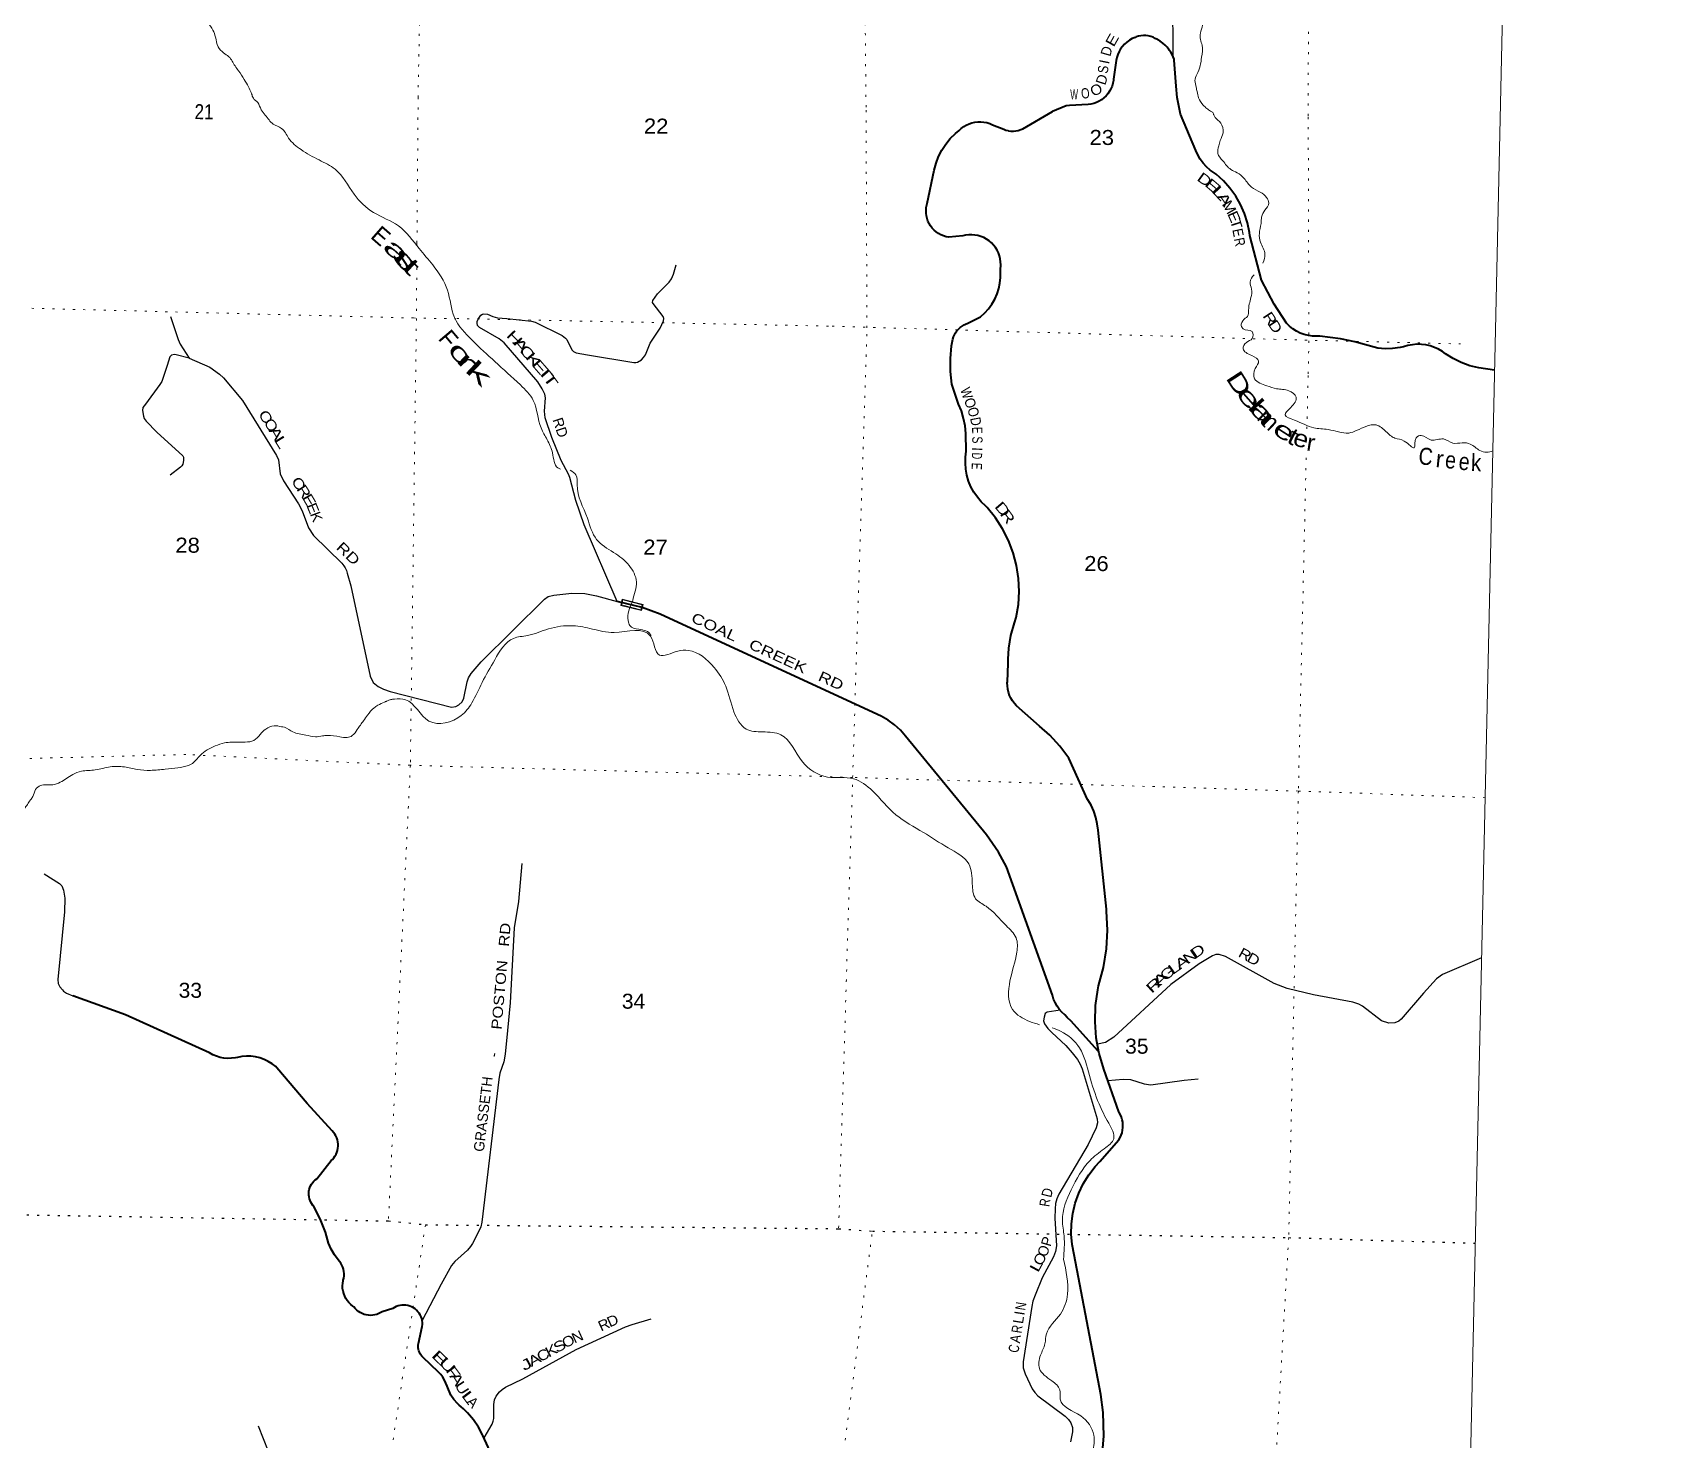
# Model space of a CAD drawing. Header units: feet. Extents: x -762378 to -505285, y -497909 to -353855.
# Drawn here: x -524447 to -505285, y -467639 to -451188 of the extents above; entities that cross this region are included whole.
import ezdxf
from ezdxf.enums import TextEntityAlignment as Align

# ---------------------------------------------------------------- set-up
doc = ezdxf.new("R2010")
doc.units = ezdxf.units.FT
doc.header["$LTSCALE"] = 80
doc.linetypes.add('DOTTED', pattern=[1.5, 0.3, -1.2])
for name, color, linetype, lineweight in [('26', 7, 'Continuous', 40), ('29', 7, 'Continuous', 25), ('39', 7, 'Continuous', 13), ('4', 7, 'Continuous', 13), ('6', 7, 'DOTTED', 25), ('61', 7, 'Continuous', 13), ('7', 7, 'DOTTED', 13)]:
    doc.layers.add(name, color=color, linetype=linetype, lineweight=lineweight)
for name, color, linetype in [('27', 7, 'Continuous'), ('30', 7, 'Continuous'), ('41', 7, 'Continuous')]:
    doc.layers.add(name, color=color, linetype=linetype)

msp = doc.modelspace()

# ---------------------------------------------------------------- linework, layer by layer
at = {"layer": '26'}
msp.add_line((-517325.73, -457905.24), (-517617.77, -457834.1), dxfattribs=at)
for points in [[(-511031.7, -452139.07), (-511070.91, -451945.61), (-511083.54, -451813.38), (-511105.4, -451507.7), (-511107.88, -451498.32), (-511117.65, -451469.52), (-511130.38, -451441.91), (-511145.93, -451415.78), (-511164.12, -451391.42), (-511168.44, -451384.8), (-511189.51, -451356.63), (-511213.41, -451330.81), (-511239.87, -451307.63), (-511268.62, -451287.34), (-511299.33, -451270.17), (-511302.09, -451268.27), (-511326.85, -451253.31), (-511353.04, -451241.02), (-511380.37, -451231.54), (-511408.55, -451224.96), (-511437.25, -451221.37), (-511466.18, -451220.79), (-511495, -451223.24), (-511523.41, -451228.69), (-511551.1, -451237.09), (-511563.68, -451241.57), (-511597.17, -451256.28), (-511628.94, -451274.4), (-511658.64, -451295.75), (-511685.94, -451320.08), (-511710.55, -451347.13), (-511732.2, -451376.61), (-511750.65, -451408.19), (-511765.69, -451441.53), (-511777.17, -451476.25), (-511784.96, -451511.99), (-511814.92, -451732), (-511816.27, -451744.22), (-511822.43, -451777.79), (-511832.07, -451810.54), (-511845.07, -451842.09), (-511861.3, -451872.12), (-511880.58, -451900.28), (-511902.7, -451926.28), (-511927.42, -451949.82), (-511954.46, -451970.64), (-511983.52, -451988.53), (-512014.3, -452003.28), (-512046.46, -452014.73), (-512079.63, -452022.76), (-512113.46, -452027.28), (-512328.2, -452037.72), (-512369.41, -452042.44), (-512530, -452107.45)], [(-513134.99, -453984.11), (-513134.78, -453959.1), (-513134.28, -453901.04), (-513135.44, -453864.98), (-513140.37, -453829.24), (-513149, -453794.2), (-513161.25, -453760.27), (-513176.98, -453727.79), (-513196.01, -453697.14), (-513218.15, -453668.65), (-513243.14, -453642.63), (-513270.72, -453619.36), (-513300.58, -453599.1), (-513332.39, -453582.08), (-513365.8, -453568.47), (-513400.46, -453558.43), (-513435.97, -453552.07), (-513471.96, -453549.45), (-513508.02, -453550.62), (-513543.76, -453555.54), (-513575, -453563.05), (-513740, -453578.05), (-513771.76, -453572), (-513802.72, -453562.66), (-513832.53, -453550.15), (-513860.87, -453534.58), (-513887.43, -453516.13), (-513911.91, -453495.02), (-513934.05, -453471.45), (-513953.61, -453445.71), (-513970.37, -453418.05), (-513984.14, -453388.8), (-513994.79, -453358.27), (-514002.18, -453326.8), (-514006.25, -453294.72), (-514006.93, -453262.39), (-514004.24, -453230.17), (-513998.19, -453198.41), (-513994, -453183.05), (-513912, -452792.05), (-513890.05, -452711.53), (-513859.8, -452633.75), (-513821.59, -452559.56), (-513775.83, -452489.76), (-513723.03, -452425.14), (-513663.76, -452366.38), (-513620, -452330.05), (-513594.19, -452306.1), (-513566.01, -452284.98), (-513535.78, -452266.92), (-513503.83, -452252.12), (-513470.51, -452240.74), (-513436.18, -452232.9), (-513401.21, -452228.7), (-513366.01, -452228.17), (-513330.93, -452231.33), (-513296.39, -452238.14), (-513262.74, -452248.52), (-513231, -452262.05), (-513098, -452315.92), (-513073.06, -452326.03), (-513048, -452331.81), (-513044.42, -452332.64), (-513015.31, -452336.21), (-512985.99, -452336.72), (-512956.77, -452334.16), (-512927.98, -452328.55), (-512899.94, -452319.98), (-512875.93, -452309.95), (-512530, -452107.45)], [(-507361.79, -455131.49), (-507547.34, -455105.3), (-507650.47, -455079.52), (-507750.35, -455043.1), (-507845.88, -454996.44), (-507936, -454940.05), (-507970.31, -454914.86), (-508015.62, -454887.76), (-508063.52, -454865.56), (-508113.48, -454848.48), (-508164.95, -454836.72), (-508217.37, -454830.4), (-508270.16, -454829.59), (-508322.74, -454834.31), (-508374.55, -454844.5), (-508425, -454860.05), (-508466.61, -454868.48), (-508553.42, -454879.14), (-508640.87, -454880.67), (-508728, -454873.05), (-508996, -454801.05), (-509161.68, -454764.78), (-509403, -454734.05), (-509438.89, -454735.89), (-509488.71, -454733.95), (-509538.06, -454726.81), (-509586.4, -454714.55), (-509633.19, -454697.31), (-509677.92, -454675.28), (-509720.1, -454648.68), (-509759.27, -454617.83), (-509795, -454583.05), (-509938.91, -454361.15), (-510085, -454080.05), (-510222, -453559.05), (-510226.93, -453522.4), (-510250.04, -453410.12), (-510284.75, -453300.86), (-510330.7, -453195.83), (-510387.37, -453096.18), (-510454.15, -453003), (-510530.31, -452917.31), (-510615, -452840.05), (-510639.42, -452825.31), (-510685.98, -452791.97), (-510728.79, -452753.96), (-510767.4, -452711.67), (-510801.38, -452665.58), (-510830.35, -452616.19), (-510854, -452564.05), (-511031.7, -452139.07)], [(-511985.78, -463104.19), (-512016.5, -462935.18), (-512030.62, -462747.48), (-512025.04, -462559.33), (-511999.83, -462372.79), (-511991, -462329.05), (-511933.06, -462115.28), (-511897.78, -461896.63), (-511885.55, -461675.49), (-511896.5, -461454.28), (-511899, -461431.05), (-511996, -460509.05), (-512004.97, -460433.4), (-512021.79, -460359.1), (-512046.29, -460286.96), (-512078.19, -460217.78), (-512117.15, -460152.32), (-512118, -460151.05), (-512338, -459668.05), (-512442.41, -459527.71), (-512560.91, -459399.05), (-512679, -459294.05), (-512948, -459056.05), (-512973.52, -459028.57), (-512996.03, -458998.58), (-513015.29, -458966.4), (-513031.07, -458932.38), (-513043.21, -458896.9), (-513051.58, -458860.34), (-513056.08, -458823.11), (-513056.66, -458785.62), (-513056.11, -458774.91), (-513048.47, -458559.04), (-513047.56, -458533.57), (-513046.15, -458509.04), (-513038.83, -458381.67), (-513014.2, -458231.04), (-512973.97, -458083.82), (-512952, -458022.05), (-512927.66, -457870.87), (-512919.26, -457717.98), (-512926.88, -457565.04), (-512950.45, -457413.74), (-512989.7, -457265.74), (-513044.21, -457122.64), (-513113.38, -456986.03), (-513196.45, -456857.4), (-513292.51, -456738.15), (-513309, -456720.05), (-513360.7, -456670.88), (-513406.98, -456616.59), (-513447.33, -456557.75), (-513481.31, -456495.02), (-513508.54, -456429.07), (-513528.74, -456360.65), (-513541.66, -456290.48), (-513547.19, -456219.36), (-513545.25, -456148.04), (-513536, -456078.05), (-513543, -455873.05), (-513550.74, -455783.27), (-513567.81, -455694.8), (-513594.05, -455608.59), (-513627, -455530.05), (-513704, -455294.05), (-513720.7, -455145.39), (-513721.76, -454995.8), (-513707.19, -454846.91), (-513693, -454768.05), (-513684.98, -454742.11), (-513674.29, -454717.16), (-513661.05, -454693.46), (-513645.4, -454671.28), (-513627.52, -454650.85), (-513607.61, -454632.41), (-513585.87, -454616.14), (-513562.56, -454602.24), (-513537.91, -454590.85), (-513524.99, -454586.08), (-513370, -454507.05), (-513320.58, -454462.59), (-513276.07, -454413.22), (-513236.97, -454359.46), (-513203.7, -454301.91), (-513176.63, -454241.2), (-513156.05, -454177.99), (-513142.2, -454112.98), (-513135.21, -454046.88), (-513135.08, -454009.1), (-513134.99, -453984.11)], [(-511985.78, -463104.19), (-511999.43, -463087.09), (-512310.33, -462741.51), (-512355.94, -462697.52), (-512386.01, -462667.94), (-512419.46, -462636.66), (-512449.47, -462602.06), (-512475.69, -462564.51), (-512497.84, -462524.42), (-512515.69, -462482.24), (-512529.02, -462438.43), (-513065.62, -460935.95), (-513160.48, -460765.03), (-513300.06, -460561.23), (-514245.88, -459409.53), (-514306.76, -459340.93), (-514375.66, -459277.87), (-514450.77, -459222.36), (-514531.28, -459175), (-517003.41, -458034.2), (-517113.07, -457983.51), (-517325.73, -457905.24)], [(-520903.94, -464081.81), (-520916.51, -464060.39), (-520931.25, -464040.39), (-520948, -464022.05), (-521241, -463705.05), (-521593, -463285.05), (-521607.93, -463271.77), (-521650.07, -463239.42), (-521695.35, -463211.64), (-521743.3, -463188.76), (-521793.37, -463171.01), (-521845.02, -463158.59), (-521897.69, -463151.64), (-521950.8, -463150.23), (-522003.76, -463154.38), (-522056, -463164.05), (-522077.73, -463168.64), (-522122.55, -463174.51), (-522167.73, -463175.67), (-522212.78, -463172.09), (-522257.22, -463163.83), (-522300.55, -463150.96), (-522342.29, -463133.64), (-522382, -463112.05), (-523362, -462668.05), (-523979, -462446.05)], [(-512261.82, -464868.2), (-512221.3, -464752.77), (-512168.93, -464642.21), (-512105.29, -464537.72), (-512031.09, -464440.46), (-511977, -464381.05), (-511755, -464127.05), (-511739.18, -464100.91), (-511726.18, -464073.26), (-511716.14, -464044.4), (-511709.18, -464014.65), (-511705.36, -463984.34), (-511704.73, -463953.79), (-511707.29, -463923.34), (-511713.03, -463893.33), (-511721.87, -463864.08), (-511733.72, -463835.92), (-511748.45, -463809.15), (-511753, -463802.05), (-511930, -463301.05), (-511982.84, -463120.38), (-511985.78, -463104.19)], [(-519961.68, -466120.23), (-519979.37, -466105.2), (-519998.53, -466092.11), (-520018.96, -466081.08), (-520040.43, -466072.25), (-520062.7, -466065.72), (-520085.54, -466061.55), (-520108.68, -466059.78), (-520131.89, -466060.45), (-520154.89, -466063.54), (-520177.45, -466069.02), (-520199.31, -466076.82), (-520220.24, -466086.87), (-520240, -466099.05), (-520365, -466139.05), (-520377.87, -466147.04), (-520400.44, -466158.58), (-520424.1, -466167.7), (-520448.58, -466174.29), (-520473.61, -466178.29), (-520498.93, -466179.64), (-520524.25, -466178.35), (-520549.29, -466174.41), (-520573.79, -466167.88), (-520597.47, -466158.83), (-520620.07, -466147.35), (-520641.35, -466133.56), (-520661.07, -466117.63), (-520679.02, -466099.73), (-520695, -466080.05), (-520706.87, -466071.82), (-520730.55, -466052.56), (-520752.08, -466030.93), (-520771.23, -466007.17), (-520787.79, -465981.53), (-520801.58, -465954.31), (-520812.45, -465925.79), (-520820.28, -465896.29), (-520824.99, -465866.14), (-520826.51, -465835.65), (-520824.85, -465805.18), (-520820, -465775.05), (-520818.11, -465768.83), (-520812.2, -465743.67), (-520808.97, -465718.03), (-520808.42, -465692.19), (-520810.59, -465666.44), (-520815.43, -465641.05), (-520822.9, -465616.31), (-520832.91, -465592.48), (-520845.36, -465569.83), (-520860.11, -465548.61), (-520877, -465529.05), (-520919.88, -465470.78), (-520958.47, -465405.25), (-520990, -465336.05), (-521026.5, -465208.99), (-521088.18, -465051.36), (-521166, -464901.05), (-521172.29, -464893.86), (-521185.51, -464876.22), (-521196.82, -464857.31), (-521206.08, -464837.31), (-521213.21, -464816.45), (-521218.12, -464794.97), (-521220.75, -464773.08), (-521221.08, -464751.05), (-521219.11, -464729.09), (-521214.86, -464707.47), (-521208.36, -464686.41), (-521199.7, -464666.14), (-521188.97, -464646.89), (-521176.29, -464628.86), (-521161.79, -464612.26), (-521145.63, -464597.27), (-521128, -464584.05), (-520960, -464371.05), (-520945.67, -464357.67), (-520929.17, -464339.09), (-520914.71, -464318.89), (-520902.44, -464297.29), (-520892.5, -464274.53), (-520884.98, -464250.85), (-520879.99, -464226.52), (-520877.56, -464201.8), (-520877.74, -464176.95), (-520880.5, -464152.27), (-520885.84, -464128.01), (-520893.68, -464104.43), (-520903.94, -464081.81)], [(-511952, -467867.05), (-511930.42, -467591.18), (-511937.8, -467314.58), (-511963, -467104.05), (-512276, -465473.05), (-512298.62, -465352.82), (-512308.56, -465230.88), (-512305.69, -465108.58), (-512290.05, -464987.24), (-512261.82, -464868.2)], [(-519063, -467858.05), (-519186, -467585.05), (-519190.05, -467576.32), (-519239.02, -467484.9), (-519297.27, -467399.1), (-519364.18, -467319.86), (-519414, -467272.04), (-519439, -467250.05), (-519464, -467227.76), (-519484.6, -467209.39), (-519526.96, -467162.93), (-519559.71, -467112.69), (-519604.47, -467007.46), (-519618.43, -466973.67), (-519634.81, -466937.78), (-519654.85, -466903.81), (-519678.33, -466872.11), (-519705, -466843.05), (-519886.58, -466668.31), (-519899.17, -466655.91), (-519910.41, -466642.25), (-519920.15, -466627.49), (-519928.3, -466611.8), (-519934.76, -466595.34), (-519939.47, -466578.29), (-519942.37, -466560.85), (-519943.43, -466543.2), (-519942.63, -466525.53), (-519940, -466508.05), (-519894, -466310.05), (-519893.98, -466309.87), (-519892.22, -466286.73), (-519892.88, -466263.52), (-519895.97, -466240.52), (-519901.45, -466217.96), (-519909.25, -466196.1), (-519919.3, -466175.17), (-519931.48, -466155.41), (-519945.66, -466137.03), (-519961.68, -466120.23)]]:
    msp.add_lwpolyline(points, dxfattribs=at)
at = {"layer": '29'}
msp.add_line((-511117.65, -451469.52), (-511130.59, -449826.47), dxfattribs=at)
for points in [[(-517617.77, -457834.1), (-518000.82, -456938.93), (-518100.27, -456654.44), (-518171.3, -456387.42), (-518186.8, -456345.33), (-518270.93, -456185.86), (-518381.64, -455920.07), (-518456.91, -455689.72), (-518465.77, -455609.98), (-518452.48, -455454.94), (-518461.51, -455410.82), (-518492.34, -455348.62), (-518544.44, -455266.54), (-518936.87, -454812.31), (-518997.16, -454766.1), (-519225.2, -454633.22), (-519247.34, -454608.84), (-519253.99, -454582.26), (-519253.99, -454562.33), (-519243.06, -454534.54), (-519209.7, -454487.02), (-519191.99, -454475.95), (-519173.69, -454473.97), (-519132.21, -454475.95), (-519068.28, -454504.47), (-519014.87, -454520.25), (-518904.67, -454528.29), (-518618.56, -454557.9), (-518573.32, -454570.01), (-518257.67, -454726.23), (-518219.14, -454758.65), (-518206.74, -454772.75), (-518146.05, -454894.69), (-518127.04, -454912.29), (-518096.04, -454927.79), (-517965.17, -454952.99), (-517422.72, -455043.69), (-517398.62, -455042.96), (-517378.7, -455038.53), (-517332.2, -455009.74), (-517307.85, -454985.38), (-517284.64, -454952.62), (-517231.66, -454817.47), (-517113.7, -454639.7), (-517075.38, -454553.46), (-517073.16, -454526.89), (-517078.73, -454504.14), (-517195.53, -454353.06), (-517203.79, -454340.83), (-517201.58, -454318.68), (-517146.99, -454237.87), (-517007.94, -454102.7), (-516980.17, -454063.97), (-516959.84, -454007.55), (-516927.48, -453900)], [(-522837.18, -454503.96), (-522747, -454774.75), (-522725.62, -454825.88), (-522619.59, -454990.25)], [(-522619.59, -454990.25), (-522769.9, -454952.14), (-522792.05, -454949.92), (-522827.03, -454957.4), (-522845.18, -454974.29), (-522875.66, -455076.61), (-522940.39, -455264.44), (-522960.53, -455297.25), (-523129.67, -455527.98), (-523159.57, -455567.89), (-523164, -455603.33), (-523152.78, -455669.83), (-523144.08, -455696.35), (-523119.72, -455727.36), (-522996.7, -455855.91), (-522694.46, -456131.58), (-522683.55, -456148.2), (-522683.55, -456188.07), (-522694.62, -456230.15), (-522705.69, -456250.09), (-522721.39, -456265.32), (-522841.56, -456360.82)], [(-522619.59, -454990.25), (-522375.8, -455098.32), (-522265.37, -455176.88), (-522216.39, -455222.36), (-521993.92, -455487.94), (-521597.55, -456128.76), (-521574.32, -456179.22), (-521556.61, -456343.12), (-521515.94, -456425.42), (-521339.63, -456693.08), (-521297.38, -456775.37), (-521223.63, -456973.6), (-521166.93, -457065.18), (-520836.33, -457387.59), (-520813.08, -457417.31), (-520796.71, -457442.9), (-520781.37, -457473.6), (-520772.83, -457503.74), (-520729.97, -457650.74), (-520504.79, -458708.73), (-520467.29, -458783.97), (-520409.73, -458828.27), (-520347.74, -458859.28), (-520268.48, -458886.63), (-519551.9, -459069.57), (-519501.97, -459063.05), (-519466.55, -459045.33), (-519426.69, -459009.89), (-519409.55, -458966.56), (-519371.36, -458774.93), (-519355.84, -458726.38), (-519324.85, -458677.65), (-519208.12, -458540.05), (-518467.66, -457809.09), (-518421.52, -457778.39), (-518355.09, -457760.67), (-518147.87, -457738.24), (-517996.42, -457742.95), (-517856.31, -457769.02), (-517617.77, -457834.1)], [(-524311.98, -461019.51), (-524133.76, -461131.79), (-524108.89, -461160.55), (-524087.27, -461211.53), (-524073.98, -461304.56), (-524077.47, -461464.08), (-524155.9, -462254.76), (-524149.71, -462300.66), (-524131.54, -462338.93), (-524100.55, -462376.58), (-524087.26, -462389.87), (-524051.84, -462412.02), (-523979, -462446.05)], [(-518731.05, -460899.3), (-518770.69, -461341.57), (-518821.42, -461649.23), (-518866.57, -462528.54), (-518899.56, -462848.64), (-518924.09, -463127.46), (-518941.55, -463214.65), (-518986.08, -463348.95), (-519000.1, -463421.86), (-519198.52, -465089.77), (-519211.91, -465143.05), (-519225.2, -465180.7), (-519307.12, -465340.17), (-519331.47, -465375.61), (-519365.76, -465416.8), (-519515.24, -465550.59), (-519553.82, -465596.97), (-519672.69, -465816.82), (-519896.31, -466239.14)], [(-507512.95, -461998.96), (-507969.99, -462196.02), (-508042.01, -462244.26), (-508193.84, -462415.23), (-508452.66, -462718.75), (-508479.22, -462740.9), (-508525.61, -462760.54), (-508598.78, -462763.05), (-508683.26, -462738.86), (-508904.33, -462563.7), (-508948.61, -462541.55), (-509016.73, -462518.62), (-509479.24, -462433.77), (-509785.53, -462359.93), (-509938.71, -462300.87), (-510507.31, -461983.39), (-510581.86, -461963.21), (-510618.01, -461961.24), (-510657.87, -461978.96), (-510814.41, -462072.16), (-511145.87, -462311.19), (-511813.61, -462926.96), (-511909.3, -462989.14), (-512002.95, -463009.71)], [(-512439.22, -462613.88), (-512592.02, -462634.86), (-512612.9, -462650.09), (-512626.18, -462694.39), (-512632.82, -462738.69), (-512623, -462770.51), (-512584.11, -462825.08), (-512535.2, -462874.8), (-512374.38, -463026.9), (-512298.5, -463113.02), (-512236.51, -463188.33), (-512206.95, -463243.32), (-512183.37, -463299.08), (-512004.68, -463881.67), (-512001.8, -463930.35), (-512019.51, -463987.94), (-512111.33, -464184.03), (-512454.16, -464761.71), (-512477.83, -464816.33), (-512493.33, -464871.71), (-512497.76, -464935.93), (-512500.36, -465045.4), (-512482.26, -465365.64), (-512494.82, -465434.57), (-512515.47, -465496.32), (-512647.57, -465739.88), (-512732.44, -465943.74), (-512756.8, -466014.62), (-512770.98, -466075.94), (-512871.94, -466721.19), (-512870.61, -466791.57), (-512849.79, -466862.95), (-512767.87, -467037.93), (-512736.87, -467082.23), (-512699.59, -467118.37), (-512380.41, -467359.09), (-512343.33, -467395.29), (-512313.99, -467434.4), (-512294.06, -467491.99), (-512294.06, -467540.72), (-512317.03, -467658.59)], [(-511882.91, -463434.34), (-511702.35, -463417.37), (-511618.78, -463423.11), (-511457.41, -463475.15), (-511379.66, -463485.13), (-510990.11, -463431.76), (-510825.58, -463413.49)], [(-519171.75, -467610.48), (-519077.8, -467452.85), (-519065.11, -467417.19), (-519059.15, -467386.77), (-519056.74, -467220.71), (-519051.68, -467168.67), (-519032.58, -467125.41), (-518991.49, -467073.82), (-518959.92, -467047.76), (-518921.88, -467019.09), (-518717.93, -466919.69), (-518096.04, -466579.05), (-517518.17, -466314.75), (-517443.19, -466287.26), (-517219.56, -466220.21)], [(-521814.34, -467472.09), (-521697.27, -467768.81)]]:
    msp.add_lwpolyline(points, dxfattribs=at)
at = {"layer": '39'}
msp.add_lwpolyline([(-521894.5, -451887.57), (-521893.2, -451890.6), (-521890.89, -451895.77)], dxfattribs=at)
for points in [[(-521894.5, -451887.57), (-521926.78, -451820.48), (-521976.53, -451732.87), (-522041.99, -451632.8), (-522082.55, -451575.53), (-522155.8, -451467.23), (-522216.7, -451421.47), (-522278.96, -451351.6), (-522312, -451238.32), (-522341.89, -451157.25), (-522399.61, -451067.42), (-522452.78, -450957.63), (-522480.67, -450876.61), (-522488.15, -450782.08), (-522470.15, -450634.01), (-522473.9, -450549.61), (-522513.05, -450440.19), (-522569.25, -450368.46), (-522622.9, -450276.73), (-522664.38, -450179.29), (-522732.88, -450043.01), (-522796.49, -449949.01), (-522905.53, -449829.74), (-522964.98, -449729.82), (-523014.59, -449561.92), (-523050.66, -449412.44), (-523092.25, -449319.01), (-523121.29, -449131.58), (-523139.76, -448998.61), (-523171.4, -448833.19), (-523219.17, -448671.36), (-523258.05, -448551.91), (-523312.58, -448418), (-523339.93, -448316.92), (-523346.4, -448110), (-523348.75, -447973.45), (-523358.51, -447814.62), (-523364.26, -447730.16), (-523391.34, -447619.05), (-523412.75, -447445.87), (-523434.6, -447214.46), (-523463.85, -447035.05), (-523477.72, -446954.39), (-523510.61, -446760.83), (-523551.33, -446635.31), (-523622.31, -446517.03), (-523717.44, -446402.14), (-523796.27, -446277.63), (-523879.75, -446177.09), (-523967.19, -446074.43), (-524032.97, -445986.4), (-524143.42, -445845), (-524206.18, -445718.91), (-524264.39, -445572.86), (-524280.22, -445415.88), (-524284.35, -445271.25), (-524268.72, -445137.17), (-524240.6, -444985.35), (-524204.95, -444851.8), (-524153.38, -444722.68), (-524086.98, -444563.84), (-524038.18, -444388.47), (-524000.75, -444188.73), (-524017.28, -444057.82), (-524052.27, -443868.22), (-524076.81, -443737.11), (-524009.72, -443552.19), (-523891.25, -443394.71), (-523779.16, -443251.11), (-523689.43, -443118.98), (-523619.29, -443044.54), (-523565.98, -442999.76), (-523500.54, -442951.3), (-523432.45, -442878.81), (-523400.47, -442807.39), (-523362.32, -442730.1), (-523355.4, -442696.16), (-523372.95, -442603.37), (-523402.68, -442516.27), (-523447.46, -442392.66), (-523411.15, -442309.3), (-523327.69, -442261.31), (-523265.66, -442190.67), (-523188.81, -442090.31), (-523162.95, -442022.74), (-523127.02, -441953.43), (-523034.03, -441849.48), (-522965.57, -441762.95), (-522842.65, -441663.8), (-522726.5, -441592.57), (-522515.29, -441489.71), (-522448.77, -441475.39), (-522289.8, -441377.19), (-522149.02, -441284.52), (-522032.6, -441203.27), (-521918.07, -441117.95), (-521808.25, -440984.33)], [(-510652.89, -452121.73), (-510682.45, -452102.9), (-510723.75, -452073.71), (-510766.79, -452034.45), (-510820.56, -451946.73), (-510838.7, -451876), (-510849.32, -451823.53), (-510863.3, -451746.89), (-510841.33, -451675.2), (-510802.58, -451575.85), (-510785.76, -451471.91), (-510780.05, -451333.56), (-510798.3, -451266.84), (-510798.25, -451190.57), (-510773.75, -451098.88), (-510765.85, -451028.83), (-510777.24, -450930.17), (-510770.91, -450844.03), (-510768.22, -450743.73), (-510774.67, -450685.35), (-510798.72, -450610.46), (-510825.52, -450563.59), (-510842.57, -450527.01), (-510870.41, -450443.98), (-510885.09, -450393.42), (-510902.2, -450358.84), (-510943.13, -450315.62), (-510972.41, -450286.75), (-510970.53, -450216.55), (-510913.54, -450109.65), (-510887.84, -450048.09), (-510856.51, -450000.74), (-510862.53, -449926.31), (-510860.21, -449840.06), (-510870.5, -449775.56), (-510896.55, -449700.61), (-510893.91, -449602.32), (-510915.9, -449525.47), (-510967.72, -449439.81), (-511010.27, -449382.49), (-511045.19, -449339.42), (-511075.52, -449274.39), (-511081.16, -449185.93), (-511082.52, -449087.53), (-511166.92, -449021.09), (-511219, -449019.73), (-511296.09, -448979.57), (-511354.83, -448927.85), (-511397.17, -448862.51), (-511409.84, -448812), (-511399.62, -448729.97), (-511374.95, -448632.26), (-511369.44, -448576.2), (-511383.84, -448515.6), (-511382.55, -448467.46), (-511375.3, -448421.48), (-511373.58, -448357.3), (-511379.76, -448288.89), (-511379.65, -448284.87), (-511358.5, -448243.28), (-511312.71, -448180.24), (-511267.46, -448137.27), (-511218.05, -448088.38), (-511179.57, -447999.06), (-511177.69, -447928.85), (-511169.47, -447846.77), (-511142.96, -447755.13), (-511100.75, -447675.95), (-511051.35, -447552.79), (-511021.37, -447481.31), (-510971.15, -447402.34), (-510929.1, -447329.17), (-510896.31, -447227.66), (-510883.71, -447131.64), (-510860.67, -447019.83), (-510832.48, -446866.01), (-510794.61, -446724.49), (-510761.45, -446608.93), (-510725.08, -446523.57), (-510690.08, -446414.09), (-510673.2, -446308.15), (-510641.77, -446182.51), (-510607.09, -446085.06), (-510567.7, -445961.65), (-510546.44, -445841.77), (-510529.57, -445735.82), (-510526.6, -445625.5), (-510543.02, -445564.85), (-510577.5, -445505.74), (-510593.04, -445487.27), (-510623.8, -445438.29), (-510640.96, -445405.72), (-510683.3, -445340.38), (-510703.29, -445263.58), (-510730.58, -445160.49), (-510738.07, -445065.96), (-510747.01, -444951.31)], [(-521880.86, -451929.59), (-521883.11, -451919.48), (-521886.42, -451908.51), (-521889.74, -451899.83), (-521890.89, -451895.77)], [(-518277.7, -456290.22), (-518308.62, -456274.21), (-518371.77, -456099.22), (-518435.02, -455944.3), (-518506.41, -455807.39), (-518596.76, -455485.72), (-518748.11, -455304.18), (-519045.32, -455031.44), (-519312.58, -454780.97), (-519517.59, -454516.81), (-519599.93, -454197.2), (-519772.66, -453901.12), (-519929.96, -453709.51), (-520173.07, -453445.13), (-520462.96, -453288.84), (-520692.32, -453072.71), (-520913.21, -452782.37), (-521101.1, -452674.87), (-521310.96, -452553.19), (-521456.57, -452417.84), (-521538.14, -452306.97), (-521636.11, -452256.2), (-521729.74, -452149.27), (-521777.51, -452088.77), (-521817.11, -452002.23), (-521868.97, -451953.75), (-521880.86, -451929.59)], [(-510652.89, -452121.73), (-510650.46, -452129.17), (-510646.26, -452141.77), (-510644.16, -452148.07)], [(-510644.16, -452148.07), (-510627, -452178.05), (-510563, -452243.05), (-510535, -452356.05), (-510568, -452446.05), (-510585, -452510.05), (-510596, -452599.05), (-510539, -452684.05), (-510444, -452786.05), (-510370, -452823.05), (-510289, -452891.05), (-510202, -452992.05), (-510100, -453052.05), (-510026, -453113.05), (-510001, -453178.05), (-510045, -453262.05), (-510084, -453342.05), (-510091, -453418.05), (-510111, -453534.05), (-510096, -453635.05), (-510046, -453776.05), (-510069.48, -453880.3)], [(-510173.02, -454017.03), (-510219, -454101.05), (-510202, -454184.05), (-510209, -454284.05), (-510228, -454358.05), (-510238, -454457.05), (-510250, -454505.05), (-510275, -454523.05), (-510325.2, -454594.91)], [(-510325.2, -454594.91), (-510324, -454599.05), (-510323, -454605.05), (-510322.21, -454610.64)], [(-510322.21, -454610.64), (-510301, -454649.05), (-510195, -454681.05), (-510194, -454761.05), (-510263, -454808.05), (-510300, -454882.05), (-510200, -454960.05), (-510119, -455025.05), (-510158, -455111.05), (-510166, -455232.05), (-510024, -455314.05), (-509910, -455348.05), (-509766, -455372.05), (-509681, -455446.05), (-509744, -455567.05), (-509808, -455653.05), (-509702, -455715.05), (-509474, -455806.05), (-509308, -455825.05), (-509067, -455866.05), (-508867, -455789.05), (-508744, -455772.05), (-508631, -455850.05), (-508527, -455926.05), (-508417, -455960.05), (-508300, -456038.05), (-508278, -455922.05), (-508218, -455894.05), (-508104, -455948.05), (-507959, -455936.05), (-507851, -455984.05), (-507740, -455980.05), (-507646, -455995.05), (-507533, -456071.05), (-507455, -456090.05), (-507382.53, -456075.44)], [(-517437.69, -457835.03), (-517435.37, -457824.88), (-517391.96, -457606.38), (-517475.06, -457415.21), (-517658.66, -457261.57), (-517856.32, -457111.86), (-517965.15, -456862.33), (-518085.15, -456468.23), (-518098.52, -456355.76), (-518164.67, -456301.51)], [(-528958.71, -457300.57), (-528950.96, -457403.21), (-528967.91, -457533.38), (-528977.46, -457601.45), (-528983.13, -457675.65), (-528999.01, -457757.63), (-529029.3, -457855.35), (-529047.23, -457939.29), (-529075.28, -458027.02), (-529105.48, -458120.71), (-529139.29, -458196.25), (-529171.45, -458287.89), (-529232.95, -458435.08), (-529205.45, -458552.25), (-529168.13, -458679.7), (-529130.94, -458722.77), (-529026.11, -458793.57), (-528872.27, -458917.76), (-528722.53, -458955.48), (-528564.8, -458995.39), (-528431.87, -459066.86), (-528318.43, -459111.75), (-528207.89, -459196.74), (-528145.33, -459272.56), (-528091.24, -459368.27), (-528020.57, -459440.26), (-527945.79, -459508.33), (-527878.77, -459564.17), (-527785.88, -459630.66), (-527736.34, -459659.97), (-527686.9, -459783.68), (-527614.26, -459857.73), (-527559.06, -459903.24), (-527469.96, -459959.6), (-527410.79, -460007.22), (-527364.15, -460076.63), (-527244.24, -460101.58), (-527168.3, -460117.45), (-527036.88, -460166.78), (-526946.45, -460162.91), (-526915.05, -460105.4), (-526905.05, -460017.25), (-526883.42, -459947.45), (-526801.28, -459955.44), (-526783, -459945.83), (-526705.85, -459907.49), (-526639.94, -459923.12), (-526582.06, -459938.56), (-526496.97, -459994.82), (-526472.14, -460051.66), (-526386.22, -460160.18), (-526301.18, -460218.45), (-526226.22, -460278.49), (-526166.74, -460312.05), (-526125.67, -460361.24), (-526067.84, -460469.09), (-526015, -460530.61), (-525905.35, -460565.37), (-525839.8, -460597.06), (-525741.42, -460597.39), (-525633.28, -460610.01), (-525461.69, -460658.29), (-525377.99, -460686.4), (-525346.11, -460697.2), (-525185.26, -460777.37), (-525111.51, -460801.22), (-524971.93, -460844.73), (-524906.07, -460862.36), (-524882.83, -460810.69), (-524870.87, -460724.59), (-524895.53, -460659.72), (-524870.6, -460622.14), (-524847.32, -460568.46), (-524851.91, -460504.07), (-524842.89, -460460.08), (-524805.39, -460398.7), (-524760.84, -460381.68), (-524702.15, -460360.98), (-524637.44, -460340.43), (-524586.47, -460305.48), (-524545.22, -460256.24), (-524507.98, -460206.9), (-524474.71, -460155.47), (-524445.72, -460115.98), (-524413.78, -460034.37), (-524356.52, -459987.53), (-524213.73, -459976.86), (-524126.77, -459948.8), (-523980.19, -459857.87), (-523878.96, -459820.11), (-523715.96, -459803.9), (-523540.49, -459767.9), (-523375.89, -459769.81), (-523225.97, -459799.49), (-523071.59, -459809.19), (-522898.61, -459795.23), (-522749.71, -459780.7)], [(-517222.33, -458236.46), (-517225.81, -458224.69), (-517365.16, -458160.48), (-517467.19, -458117.72), (-517488.9, -458059.39), (-517437.69, -457835.03)], [(-512679.66, -462782.96), (-512795.57, -462743.91), (-512995.29, -462604.23), (-513025.41, -462270.88), (-512945.19, -461934.17), (-512954.22, -461765.53), (-513069.71, -461624.34), (-513305.02, -461398.14), (-513426.83, -461309.1), (-513465.92, -461136.26), (-513506.66, -460903.19), (-513748.21, -460715.09), (-514037.95, -460534.72), (-514359.62, -460328.07), (-514632.74, -460049.46), (-514852.51, -459907.65), (-515159.24, -459887.74), (-515448.99, -459709.38), (-515703.83, -459392.75), (-515914.22, -459359.37), (-516110.57, -459326.08), (-516251.77, -459124.53), (-516348.26, -458824.9), (-516483.34, -458605.32), (-516783, -458406.83), (-516909.4, -458416.11), (-517122.26, -458460.99), (-517227.25, -458241.59), (-517652.17, -458196.89), (-517906.64, -458157.23), (-518133.05, -458119.75), (-518420.06, -458156.16), (-518665.2, -458232.96), (-518827.85, -458266.11), (-519047.95, -458517.67), (-519193.92, -458781.73), (-519315.67, -459021.84), (-519438.88, -459167.62), (-519816.32, -459233.59), (-520091.6, -458983.06), (-520220.03, -458976.45)], [(-520652.05, -471630.5), (-520685.96, -471613.87), (-520880.43, -471602.67), (-521247.31, -471578.39), (-521339.68, -471597.9), (-521573.06, -471383.76), (-521722.58, -471232.33), (-521914.31, -471096.71), (-522044.11, -471001.6), (-522222.8, -471034.64), (-522399.24, -471025.56), (-522678.78, -470817.15), (-522943.42, -470462.32), (-523108.48, -470226.51), (-523361.52, -469944), (-523590.65, -469689.74), (-523835.91, -469449.43), (-524197.85, -469268.63), (-524495.93, -469142.4), (-524819.58, -468931.73), (-524999.44, -468824.27), (-525412.04, -468731.48), (-525875.1, -468692.57), (-526181.01, -468534.19), (-526502.47, -468291.41), (-526894.43, -468100.4), (-527288.82, -467981.62), (-527410.84, -467926.7), (-527615.16, -467885.33), (-527917.17, -467745.03), (-528189.42, -467659.1), (-528507.66, -467550.82), (-528668.92, -467349.15), (-528916.36, -467138.93), (-529217.73, -466890.25), (-529304.12, -466576.63), (-529350.24, -466237.16), (-529473.35, -465690.51), (-529443.91, -465461.88), (-529355.82, -465149.31), (-529406.35, -464878.06), (-529464.6, -464554.57), (-529681.94, -464340.52), (-529729.05, -464167.63), (-529751.92, -463966.79), (-529913.41, -463803.25), (-530087.46, -463729.95), (-530177.24, -463651.14), (-530245.49, -463660.76), (-530339.67, -463648.15), (-530544.47, -463347.87), (-530806.13, -463167.68), (-531162.06, -462988.92), (-531433.35, -462740.42), (-531665.1, -462590.51), (-531980.95, -462416.01), (-532286.75, -462239.56), (-532737.33, -462124.46), (-532967.08, -461974.56), (-533294.54, -461729.74), (-533661.58, -461394.37), (-534054.83, -461082.92), (-534383.72, -460741.76), (-534695.23, -460511.08), (-534910.61, -460305.07), (-535097.92, -460101.24), (-535229, -459883.69), (-535270.11, -459714.85), (-535218.83, -459522.48), (-535275.01, -459186.97), (-535420.41, -458680.32), (-535577.7, -458147.51)], [(-522749.71, -459780.7), (-522626.58, -459751.49), (-522567.63, -459718.74), (-522491.45, -459634.17), (-522409.71, -459569.83), (-522314.32, -459523.88), (-522205.11, -459488.31), (-522040.24, -459478.18), (-521963.94, -459477.99), (-521863.16, -459460.3), (-521789.31, -459389.73), (-521723.66, -459327.01), (-521626.4, -459287.14), (-521540.33, -459299.24), (-521506.35, -459306.07), (-521407.18, -459360.66), (-521257.39, -459396.37), (-521143.41, -459417.17), (-521060.87, -459407.08), (-521002.5, -459400.43), (-520858.33, -459417.93), (-520774.18, -459425.96), (-520713.44, -459403.3), (-520653.59, -459330.39), (-520581.07, -459229.67), (-520533.44, -459164.51), (-520457.23, -459077.93), (-520412.41, -459048.87), (-520334.63, -459010.56)], [(-520334.63, -459010.56), (-520324.1, -459005.63), (-520310.83, -458999.64), (-520293.71, -458993.64), (-520274.87, -458985.08), (-520261.6, -458982.09), (-520249.62, -458979.95), (-520231.64, -458976.95), (-520220.03, -458976.45)], [(-512400.91, -465524.04), (-512393.28, -465251.12), (-512412.26, -465070.38), (-512309.85, -464711.73), (-512089.22, -464369.85), (-511923.95, -464232.35), (-511812.94, -464114.6), (-511872.04, -463933.61), (-511985, -463706.14), (-512097.35, -463374.3), (-512211.78, -463054.49), (-512433.24, -462858.48), (-512531.45, -462819.58)], [(-512297.68, -468055.19), (-512265.34, -468027.64), (-512140.48, -467940.08), (-512061.27, -467773.97), (-512046.08, -467579.38), (-512199.18, -467355.68), (-512438.69, -467159.55), (-512444.06, -467051.14), (-512537.69, -466944.21), (-512681.24, -466800.84), (-512668.29, -466646.38), (-512617.36, -466512.21), (-512598.62, -466395.92), (-512434.79, -466164.08), (-512353.19, -465931.75), (-512400.91, -465524.04)]]:
    msp.add_spline(points, degree=3, dxfattribs=at)
at = {"layer": '4'}
msp.add_lwpolyline([(-757851.71, -353854.74), (-726285.32, -354875.48), (-694717.56, -355852.8), (-663148.48, -356786.69), (-631578.15, -357677.16), (-600006.62, -358524.19), (-568433.95, -359327.81), (-536860.21, -360087.99), (-505285.47, -360804.75), (-508303.39, -497908.54), (-540066.74, -497187.5), (-571829.06, -496422.78), (-603590.3, -495614.36), (-635350.39, -494762.27)], dxfattribs=at)
at = {"layer": '6'}
msp.add_lwpolyline([(-539306.69, -464690.14), (-536047.85, -464715.76), (-535414.19, -464731.61), (-533892.04, -464746.77), (-530776.09, -464865.82), (-530384.98, -464862.15), (-525491.87, -464945.71), (-525115.13, -464996.14), (-520290.18, -465075.27), (-519857.25, -465120.02), (-515028.1, -465167.07), (-514633.17, -465195.53), (-509768.1, -465270.89), (-507586.4, -465335.98)], dxfattribs=at)
at = {"layer": '61'}
for p, q in [((-517556.67, -457808.16), (-517314.38, -457869.76)), ((-517314.38, -457869.76), (-517332.86, -457942.45))]:
    msp.add_line(p, q, dxfattribs=at)
msp.add_lwpolyline([(-517332.86, -457942.45), (-517575.15, -457880.85), (-517556.67, -457808.16)], dxfattribs=at)
msp.add_lwpolyline([(-517550.88, -457817.88), (-517565.42, -457875.06), (-517338.64, -457932.72), (-517324.1, -457875.54)], close=True, dxfattribs=at)
at = {"layer": '7'}
for p, q in [((-519943.19, -451939.74), (-519956.96, -453643.04)), ((-519956.96, -453643.04), (-519957.72, -453756.15)), ((-509540.97, -455195.12), (-509555.72, -455823.93))]:
    msp.add_line(p, q, dxfattribs=at)
for points in [[(-519233.16, -406231.88), (-519219.46, -406964.66), (-519354.62, -412298.45), (-519474.91, -417600.51), (-519486.82, -422897.39), (-519541.32, -428287.49), (-519521.85, -433535), (-519739.7, -438663.9), (-519786.6, -443845.44), (-519893.19, -449159.91), (-519943.19, -451939.74)], [(-514707.94, -452057.25), (-514734.77, -449254.85), (-514643.28, -443980.13), (-514492.34, -438805.32), (-514221.24, -433559.4), (-514342.91, -428311.21), (-514224.7, -422985.05), (-514199.4, -417738.66), (-514027.7, -412387.76), (-513941.18, -407149.04), (-513942.92, -406350.7)], [(-509288.22, -438989.78), (-509452.08, -444272.64), (-509534.16, -449495.41), (-509539.84, -452172.1)], [(-515028.05, -465158.07), (-514864.45, -459891.52), (-514696.9, -454636.06), (-514707.94, -452057.25)], [(-509539.84, -452172.1), (-509531.45, -454789.5), (-509540.97, -455195.12)], [(-539090.28, -453973.6), (-535808.58, -454123.56), (-530522.76, -454271.69), (-525296.92, -454387.36), (-519996.99, -454521.53), (-519503.03, -454531.65)], [(-519958.91, -453933.3), (-519962.9, -454528.19), (-520033.98, -459750.1), (-520290.18, -465075.27)], [(-519490.87, -454527.72), (-515102.95, -454617.6), (-509937.5, -454771.04), (-507761.49, -454824.68)], [(-509563.5, -456155.21), (-509654.91, -460051.24), (-509768.1, -465270.89), (-510067.7, -470473.37), (-510165, -475751.05), (-510219.31, -477837.11)], [(-507471.8, -460129.02), (-509654.91, -460051.24), (-514864.45, -459891.52), (-520033.98, -459750.1), (-522658.53, -459623.96), (-525292.24, -459690.44), (-530622.27, -459558.1), (-535883.95, -459398.07), (-539180.09, -459277.48)], [(-519857.25, -465120.02), (-520644.43, -470361.72), (-520773.98, -475635.47), (-520817.34, -477535.42)], [(-515449.23, -476818.69), (-515429.32, -475667.55), (-515326.44, -470493.99), (-514633.17, -465195.53)]]:
    msp.add_lwpolyline(points, dxfattribs=at)

# ---------------------------------------------------------------- texts
at = {"layer": '27'}
for s, rotation, width, p in [('E', 60.763, 1.3, (-511813.65, -451362.24)), ('D', 74.019, 0.95, (-511854.37, -451471.2)), ('S', 81.898, 0.85, (-511884.2, -451669.66)), ('O', 25.501, 1.1, (-512053.65, -451937.12)), ('W', 0.533, 0.6, (-512320.21, -451967.92)), ('O', 8.601, 0.8, (-512185.33, -451961.88)), ('COAL   CREEK   RD', 335.228, 1.3, (-516762.75, -458068.16))]:
    msp.add_text(s, height=120, rotation=rotation, dxfattribs=dict(at, width=width)).set_placement(p)
for s, rotation, p in [('I', 78.351, (-511868.46, -451560.64)), ('D', 71.893, (-511912.95, -451807.55))]:
    msp.add_text(s, height=120, rotation=rotation, dxfattribs=at).set_placement(p)
for s, rotation, width, p in [('D', 324.395, 1.4, (-510784.86, -452953)), ('E', 319.627, 1.65, (-510694.77, -453023.39)), ('L', 313.63, 2.05, (-510619.5, -453100.91)), ('A', 305.628, 1.55, (-510568.26, -453169.46)), ('M', 299.626, 1.15, (-510515.09, -453255.95)), ('E', 293.629, 1.2, (-510461.61, -453362.33)), ('T', 287.624, 1.2, (-510437.98, -453438.02)), ('E', 281.63, 0.9, (-510418.17, -453536.75)), ('R', 281.733, 0.85, (-510398.58, -453645.32)), ('R', 302.965, 1.3, (-510036.1, -454560.48)), ('D', 302.965, 1.3, (-509974.4, -454655.61)), ('W', 288.07, 0.85, (-513588.47, -455418.25)), ('O', 287.76, 0.95, (-513546.4, -455533.54)), ('O', 284.929, 0.9, (-513510.34, -455636.2)), ('D', 280.921, 0.85, (-513483.03, -455742.73)), ('E', 271.956, 0.75, (-513467.89, -455836.62)), ('S', 271.956, 0.75, (-513466.45, -455948.75)), ('E', 267.446, 0.75, (-513472.68, -456251.97)), ('D', 268.442, 0.65, (-513470.95, -456132.38)), ('D', 310.446, 1.5, (-513157.33, -456794.43)), ('R', 306.335, 1.4, (-513100.61, -456879.7)), ('E', 316.1, 1.8, (-519728.29, -466723.49)), ('U', 314.1, 1.65, (-519644.74, -466804.64)), ('F', 306.527, 1.65, (-519581.48, -466885.24)), ('A', 301.447, 1.45, (-519541.29, -466953.49)), ('U', 303.043, 1.3, (-519480.53, -467060.59)), ('L', 307.357, 1.75, (-519398.09, -467176.61))]:
    msp.add_text(s, height=120, rotation=rotation, dxfattribs=dict(at, width=width)).set_placement(p, align=Align.CENTER)
for s, rotation, p in [('I', 268.956, (-513468.39, -456053.75)), ('A', 313.665, (-519348.36, -467236.19))]:
    msp.add_text(s, height=120, rotation=rotation, dxfattribs=at).set_placement(p, align=Align.CENTER)
at = {"layer": '30'}
for s, rotation, width, p in [('H', 313.531, 1.55, (-518858.27, -454796.25)), ('A', 310.825, 1.7, (-518787.77, -454877.81)), ('C', 310.825, 1.55, (-518712.41, -454965.04)), ('K', 310.825, 1.6, (-518640.44, -455048.34)), ('E', 310.825, 1.65, (-518568.17, -455132)), ('T', 310.825, 1.9, (-518502.35, -455207.1)), ('T', 306.405, 1.75, (-518444.41, -455284.25)), ('C', 301.738, 1.3, (-521776.09, -455707.65)), ('O', 301.738, 1.25, (-521711.36, -455805.7)), ('A', 301.738, 1.45, (-521653.83, -455901.24)), ('L', 301.738, 1.6, (-521594.93, -456004.66)), ('C', 303.373, 1.3, (-521390.05, -456489.29)), ('R', 303.373, 1.3, (-521327.67, -456583.98)), ('E', 300.373, 1.35, (-521267.78, -456681.58)), ('E', 292.407, 1.15, (-521227.61, -456769.63)), ('K', 290.407, 1.05, (-521188.04, -456865.81)), ('N', 34.797, 1.35, (-510888.87, -462036.58)), ('D', 34.797, 1.35, (-510794.86, -461970.22)), ('R', 330.823, 1.2, (-510306.5, -462013.2)), ('D', 330.823, 1.2, (-510207.5, -462068.49)), ('G', 38.681, 1.35, (-511149.14, -462227.22)), ('L', 35.797, 1.7, (-511067.51, -462162.95)), ('A', 35.797, 1.55, (-510981.17, -462101.83)), ('R', 42.681, 1.6, (-511302.4, -462362.09)), ('A', 42.681, 1.8, (-511225.83, -462292.13)), ('R', 81.054, 0.8, (-512558.67, -464870.01)), ('D', 76.57, 0.9, (-512531.86, -464758.53)), ('L', 61.526, 1.5, (-512666.99, -465628.87)), ('O', 61.526, 1.15, (-512623.38, -465548.02)), ('D', 24.578, 1.1, (-517643.88, -466295.26)), ('N', 81.107, 0.8, (-512840.12, -466080.92)), ('N', 24.578, 1.1, (-518056.32, -466483.9)), ('R', 24.578, 1.1, (-517746.99, -466342.42)), ('R', 81.107, 0.8, (-512884.53, -466348.81)), ('C', 28.712, 1.2, (-518454.64, -466695.66)), ('K', 28.712, 1.25, (-518358.1, -466642.78)), ('S', 28.712, 1.3, (-518261.13, -466589.67)), ('O', 28.712, 1.15, (-518159.62, -466534.07)), ('C', 81.107, 0.8, (-512920.17, -466576.59)), ('A', 81.107, 0.9, (-512902.35, -466462.7)), ('J', 28.712, 1.55, (-518650.22, -466802.79)), ('A', 28.712, 1.35, (-518555.74, -466751.04))]:
    msp.add_text(s, height=120, rotation=rotation, dxfattribs=dict(at, width=width)).set_placement(p, align=Align.CENTER)
for s, rotation, p in [('RD', 288.096, (-518372.9, -455710.62)), ('-', 78.676, (-519010.93, -463171.89)), ('GRASSETH', 83.216, (-519175.59, -464272.53))]:
    msp.add_text(s, height=120, rotation=rotation, dxfattribs=at).set_placement(p)
for s, rotation, width, p in [('RD', 315.719, 1.3, (-520909.69, -457213.05)), ('POSTON   RD', 84.972, 1.2, (-518969.4, -462843.72))]:
    msp.add_text(s, height=120, rotation=rotation, dxfattribs=dict(at, width=width)).set_placement(p)
for s, rotation, p in [('O', 67.509, (-512577.87, -465448.34)), ('P', 73.673, (-512536.29, -465331.72)), ('I', 81.107, (-512854.15, -466162.86)), ('L', 81.107, (-512867.51, -466240.05))]:
    msp.add_text(s, height=120, rotation=rotation, dxfattribs=at).set_placement(p, align=Align.CENTER)
at = {"layer": '41'}
for s, rotation, p in [('E', 318.829, (-520511.09, -453578.95)), ('F', 310.108, (-519717.79, -454766.14))]:
    msp.add_text(s, height=200, rotation=rotation, dxfattribs=at).set_placement(p)
for s, rotation, width, p in [('a', 317.114, 2.05, (-520371.43, -453704.18)), ('s', 310.967, 2.15, (-520262.71, -453798.58)), ('t', 315.75, 2, (-520144.17, -453936.63)), ('o', 310.408, 1.85, (-519610.05, -454897.08)), ('r', 315.822, 2.25, (-519512.18, -455025.14)), ('k', 316.908, 2.2, (-519410.32, -455136.61))]:
    msp.add_text(s, height=200, rotation=rotation, dxfattribs=dict(at, width=width)).set_placement(p)
for s, rotation, width, p in [('D', 302.845, 1.5, (-510432.22, -455343.82)), ('e', 311.472, 1.9, (-510305.07, -455517.07)), ('l', 311.472, 1.7, (-510222.29, -455608.97)), ('a', 311.472, 2, (-510147.2, -455693.93)), ('e', 326.977, 1.6, (-509872.04, -455925.09)), ('t', 332.977, 1.3, (-509760.42, -455994.04)), ('e', 342.703, 1.15, (-509650.47, -456026.56)), ('r', 350.703, 1.05, (-509522.56, -456075.96)), ('C', 354.16, 0.85, (-508176.38, -456238.32)), ('e', 354.16, 0.85, (-507883.87, -456280.76)), ('e', 354.16, 0.85, (-507725.42, -456298.7)), ('k', 358.16, 0.9, (-507580.37, -456312))]:
    msp.add_text(s, height=200, rotation=rotation, dxfattribs=dict(at, width=width)).set_placement(p, align=Align.CENTER)
for s, rotation, p in [('m', 316.472, (-510070.8, -455778.32)), ('r', 354.16, (-508012.56, -456267.13))]:
    msp.add_text(s, height=200, rotation=rotation, dxfattribs=at).set_placement(p, align=Align.CENTER)
at = {"layer": '7'}
for s, width, p in [('21', 0.85, (-522556.1, -452197.32)), ('22', 1.1, (-517304.61, -452365.34)), ('23', 1.1, (-512096.05, -452498.09)), ('28', 1.1, (-522780.81, -457264.05)), ('27', 1.1, (-517311.92, -457286.97)), ('26', 1.1, (-512158.63, -457478.6)), ('33', 1.05, (-522742.6, -462466.7)), ('34', 1.05, (-517562.32, -462594.7)), ('35', 1.05, (-511680.25, -463120.08))]:
    msp.add_text(s, height=175, rotation=359.656, dxfattribs=dict(at, width=width)).set_placement(p)

doc.saveas('drawing.dxf')
